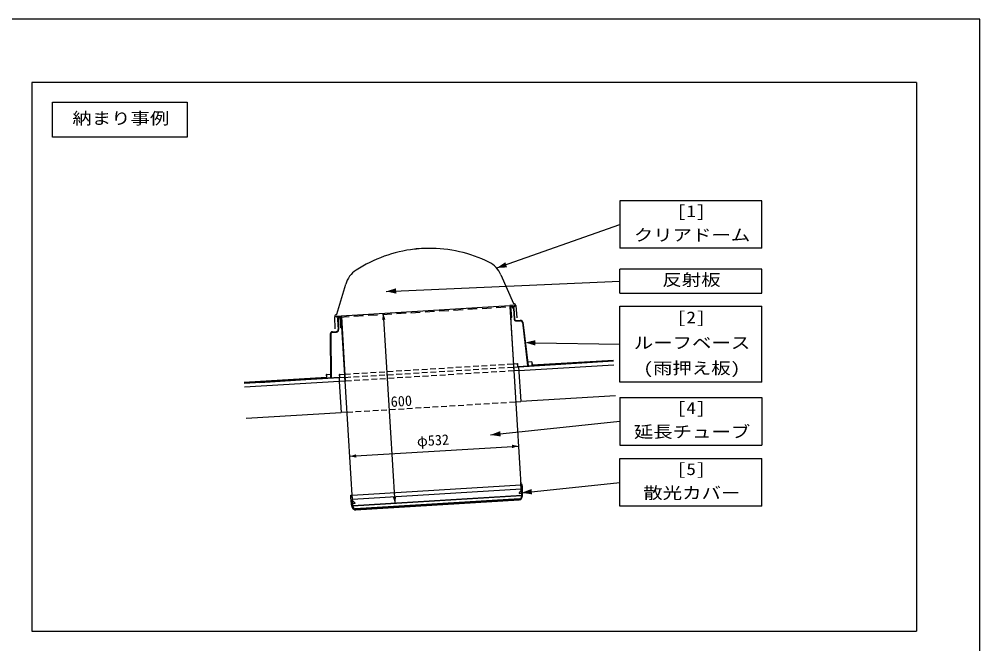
# Model space of a CAD drawing. Units: millimetres, scale not verified. Extents: x -3056 to 2944, y -2123 to 2078.
# Drawn here: x -86 to 2944, y 108 to 2078 of the extents above; entities that cross this region are included whole.
import ezdxf
from ezdxf.enums import TextEntityAlignment as Align

# ---------------------------------------------------------------- set-up
doc = ezdxf.new("R2010")
doc.units = ezdxf.units.MM
doc.header["$LTSCALE"] = 15
doc.linetypes.add('DASHED1', pattern=[1.8, 1.2, -0.6])
doc.linetypes.add('DASHED2', pattern=[3, 2, -1])
for name, color, linetype in [('8-0', 7, 'Continuous'), ('F-6', 7, 'Continuous'), ('F-7', 7, 'Continuous'), ('F-8', 7, 'Continuous'), ('F-C', 7, 'Continuous'), ('F-D', 7, 'Continuous'), ('F-E', 7, 'Continuous'), ('F-F', 7, 'Continuous')]:
    doc.layers.add(name, color=color, linetype=linetype)
doc.styles.add('ＭＳ ゴシック', font='')
doc.styles.get('ＭＳ ゴシック').set_extended_font_data('MS Gothic')

msp = doc.modelspace()

# ---------------------------------------------------------------- linework, layer by layer
at = {"layer": '8-0'}
msp.add_lwpolyline([(-3056.25, -2122.5), (2943.75, -2122.5), (2943.75, 2077.5), (-3056.25, 2077.5)], close=True, dxfattribs=at)
at = {"layer": 'F-6'}
for p, q in [((1485.72, 981.84), (1788.43, 1000.36)), ((1531.04, 986.24), (1788.33, 1001.98)), ((1531.6, 986.87), (1788.29, 1002.57)), ((1472.46, 990.59), (1484.54, 991.33)), ((1472.85, 980.39), (1473.58, 968.41)), ((1473.08, 980.4), (1489.03, 981.38)), ((1484.54, 991.33), (1485.14, 991.37)), ((1484.54, 991.33), (1485.16, 981.21)), ((1485.14, 991.37), (1485.72, 981.84)), ((1485.16, 981.21), (1788.46, 999.76)), ((1489.03, 981.38), (1788.47, 999.69)), ((1489.03, 981.38), (1495.74, 871.58)), ((1489.76, 969.4), (1789.2, 987.72)), ((1530.42, 996.37), (1531.04, 986.24)), ((1531.02, 996.4), (1531.6, 986.87)), ((882.67, 947.16), (622.96, 931.28)), ((883.3, 946.6), (623, 930.68)), ((923.63, 947.46), (623.1, 929.08)), ((924.26, 946.9), (623.13, 928.48)), ((922.58, 946.73), (623.14, 928.42)), ((882.09, 956.68), (895.69, 957.54)), ((882.68, 956.73), (882.09, 956.69)), ((882.09, 956.69), (882.67, 947.16)), ((882.68, 956.73), (883.3, 946.6)), ((914.6, 946.25), (892.64, 944.9)), ((941.58, 947.9), (922.58, 946.73)), ((923.65, 957.03), (923.05, 956.99)), ((923.05, 956.99), (923.63, 947.46)), ((923.65, 957.03), (940.95, 958.09)), ((923.65, 957.03), (924.26, 946.9)), ((941.99, 935.9), (941.26, 947.88)), ((1489.76, 969.4), (1473.81, 968.43)), ((923.31, 934.76), (623.87, 916.44)), ((942.31, 935.92), (923.31, 934.76)), ((1795.18, 889.9), (1495.74, 871.58)), ((1479.57, 870.59), (1495.74, 871.58)), ((629.85, 818.62), (929.29, 836.94)), ((947.97, 838.08), (929.29, 836.94))]:
    msp.add_line(p, q, dxfattribs=at)
at = {"layer": 'F-6', "linetype": 'DASHED1'}
for p, q in [((940.95, 958.09), (1472.46, 990.59)), ((941.58, 947.9), (1473.08, 980.4)), ((1473.81, 968.43), (942.31, 935.92)), ((947.97, 838.08), (1479.57, 870.59))]:
    msp.add_line(p, q, dxfattribs=at)
at = {"layer": 'F-6'}
for points in [[(1530.42, 996.37), (1531.02, 996.4), (1517.42, 995.57)], [(922.58, 946.73), (923.31, 934.76), (929.29, 836.94)]]:
    msp.add_lwpolyline(points, dxfattribs=at)
at = {"layer": 'F-7'}
for p, q in [((1461.42, 1170.91), (1477.9, 901.41)), ((966.34, 542.94), (929.71, 1141.82)), ((929.91, 1138.41), (942.26, 936.34)), ((966.34, 542.94), (1497.85, 575.45))]:
    msp.add_line(p, q, dxfattribs=at)
msp.add_lwpolyline([(929.71, 1141.83), (1461.22, 1174.33), (1497.85, 575.45)], dxfattribs=at)
at = {"layer": 'F-8'}
for p, q in [((2743.75, 1877.5), (-46.25, 1877.5)), ((-46.25, 1877.5), (-46.25, 147.5)), ((2743.75, 1877.5), (2743.75, 147.5)), ((19, 1705), (19, 1816)), ((19, 1816), (443.5, 1816)), ((443.5, 1816), (443.5, 1705)), ((443.5, 1705), (19, 1705)), ((1808.57, 1504.92), (1808.57, 1354.92)), ((2256.41, 1504.92), (1808.57, 1504.92)), ((2256.41, 1354.92), (2256.41, 1504.92)), ((1419.84, 1292.79), (1808.57, 1429.92)), ((2256.41, 1354.92), (1808.57, 1354.92)), ((1808.57, 1213.66), (1808.57, 1288.66)), ((2256.41, 1288.66), (1808.57, 1288.66)), ((2256.41, 1213.66), (2256.41, 1288.66)), ((1071.1, 1218.94), (1808.57, 1251.16)), ((1808.57, 1213.66), (2256.41, 1213.66)), ((1808.57, 1172.51), (2256.41, 1172.51)), ((2256.41, 932.51), (2256.41, 1172.51)), ((1062.21, 1149.93), (1098.84, 551.05)), ((1541.89, 1057.06), (1808.57, 1052.51)), ((1808.8, 884.36), (1808.8, 734.36)), ((1808.8, 884.36), (2256.29, 884.36)), ((2256.29, 884.36), (2256.29, 734.36)), ((1400.43, 766.44), (1808.8, 809.36)), ((956.8, 698.76), (1488.31, 731.27)), ((1808.8, 734.36), (2256.29, 734.36)), ((1808.57, 541.46), (1808.57, 691.46)), ((1808.57, 691.46), (2256.41, 691.46)), ((2256.41, 541.46), (2256.41, 691.46)), ((1498.89, 583.91), (1808.57, 616.46)), ((2256.41, 541.46), (1808.57, 541.46)), ((-46.25, 147.5), (2743.75, 147.5))]:
    msp.add_line(p, q, dxfattribs=at)
msp.add_lwpolyline([(2256.41, 932.51), (1808.57, 932.51), (1808.57, 1172.51)], dxfattribs=at)
for points in [[(1419.84, 1292.79), (1447.25, 1310.93), (1452.65, 1294.8)], [(1071.1, 1218.94), (1102.45, 1228.83), (1103.19, 1211.83)], [(1062.21, 1149.93), (1068.78, 1130.3), (1058.08, 1129.64)], [(1510.14, 1057.6), (1542.1, 1065.27), (1541.66, 1048.26)], [(1400.43, 766.44), (1431.13, 778.19), (1432.89, 761.26)], [(1488.31, 731.27), (1468.67, 724.7), (1468.02, 735.39)], [(956.8, 698.76), (976.43, 705.33), (977.09, 694.63)], [(1498.89, 583.91), (1529.58, 595.65), (1531.35, 578.73)], [(1098.84, 551.05), (1102.96, 571.33), (1092.27, 570.68)]]:
    msp.add_solid(points, dxfattribs=at)
at = {"layer": 'F-C'}
for p, q in [((964.33, 575.9), (1496.07, 608.42)), ((1497.06, 592.22), (1495.59, 616.22)), ((1498.99, 609.5), (1496.04, 609.32)), ((1500.15, 609.57), (1498.99, 609.5)), ((960.14, 576.54), (961.3, 576.61)), ((961.3, 576.61), (964.25, 576.79)), ((965.32, 559.69), (963.85, 583.69)), ((965.1, 563.22), (1496.85, 595.75)), ((1497.06, 592.22), (1490.71, 583.63)), ((1490.71, 583.63), (1490.82, 581.83)), ((1490.82, 581.83), (1499.22, 582.35)), ((1501.41, 593.62), (1501.25, 599.62)), ((960.84, 560.55), (960.26, 566.53)), ((972.78, 550.14), (964.38, 549.63)), ((965.32, 559.69), (972.67, 551.94)), ((1498.79, 575.51), (965.64, 542.9)), ((972.67, 551.94), (972.78, 550.14)), ((974.81, 529.61), (1491.31, 561.2)), ((1486.52, 562.01), (979.47, 530.99)), ((1491.92, 563.84), (1486.43, 563.5)), ((1486.43, 563.5), (1486.52, 562.01)), ((1491.88, 563.84), (1491.83, 564.6)), ((1491.86, 564.84), (1494.82, 565.02)), ((970.86, 532.97), (973.82, 533.15)), ((973.82, 533.15), (973.88, 532.15)), ((979.37, 532.49), (973.88, 532.15)), ((979.47, 530.99), (979.37, 532.49))]:
    msp.add_line(p, q, dxfattribs=at)
for points in [[(1500.54, 607.59), (1500.53, 607.69), (1500.52, 607.79), (1500.5, 607.9), (1500.49, 608), (1500.48, 608.09), (1500.46, 608.19), (1500.45, 608.28), (1500.43, 608.37), (1500.42, 608.46), (1500.41, 608.55), (1500.39, 608.63), (1500.38, 608.71), (1500.37, 608.78), (1500.36, 608.85), (1500.34, 608.91), (1500.33, 608.96), (1500.32, 609.01), (1500.32, 609.06), (1500.31, 609.1), (1500.3, 609.14), (1500.29, 609.18), (1500.28, 609.21), (1500.27, 609.25), (1500.26, 609.29), (1500.24, 609.32), (1500.23, 609.36), (1500.22, 609.39), (1500.21, 609.42), (1500.2, 609.45), (1500.19, 609.48), (1500.18, 609.5), (1500.17, 609.53), (1500.16, 609.55), (1500.15, 609.57), (1500.15, 609.57)], [(1501.25, 599.62), (1501.25, 599.64), (1501.23, 599.89), (1501.21, 600.14), (1501.19, 600.4), (1501.17, 600.67), (1501.15, 600.95), (1501.13, 601.23), (1501.1, 601.51), (1501.08, 601.81), (1501.06, 602.1), (1501.03, 602.39), (1501.01, 602.69), (1500.99, 602.98), (1500.96, 603.27), (1500.94, 603.56), (1500.91, 603.85), (1500.89, 604.14), (1500.87, 604.42), (1500.84, 604.68), (1500.82, 604.93), (1500.8, 605.17), (1500.78, 605.39), (1500.76, 605.59), (1500.74, 605.78), (1500.72, 605.96), (1500.71, 606.12), (1500.69, 606.28), (1500.68, 606.42), (1500.66, 606.56), (1500.65, 606.69), (1500.64, 606.8), (1500.62, 606.91), (1500.61, 607.01), (1500.6, 607.1), (1500.59, 607.2), (1500.58, 607.29), (1500.57, 607.39), (1500.55, 607.49), (1500.54, 607.59)], [(959.99, 574.52), (959.99, 574.62), (959.99, 574.72), (959.99, 574.83), (959.99, 574.93), (960, 575.03), (960, 575.12), (960, 575.22), (960, 575.31), (960.01, 575.4), (960.01, 575.49), (960.01, 575.57), (960.02, 575.65), (960.02, 575.72), (960.02, 575.79), (960.03, 575.85), (960.03, 575.91), (960.03, 575.96), (960.04, 576), (960.04, 576.05), (960.04, 576.09), (960.05, 576.13), (960.06, 576.16), (960.06, 576.2), (960.07, 576.24), (960.08, 576.28), (960.08, 576.31), (960.09, 576.34), (960.1, 576.38), (960.11, 576.41), (960.11, 576.44), (960.12, 576.46), (960.13, 576.49), (960.13, 576.51), (960.14, 576.54), (960.14, 576.54)], [(1499.22, 582.35), (1499.22, 582.32), (1499.21, 582.12), (1499.21, 581.91), (1499.2, 581.71), (1499.2, 581.51), (1499.19, 581.31), (1499.19, 581.1), (1499.18, 580.9), (1499.18, 580.7), (1499.17, 580.5), (1499.17, 580.29), (1499.16, 580.09), (1499.15, 579.88), (1499.14, 579.68), (1499.14, 579.47), (1499.13, 579.26), (1499.12, 579.05), (1499.1, 578.84), (1499.09, 578.61), (1499.07, 578.37), (1499.06, 578.12), (1499.04, 577.85), (1499.01, 577.57), (1498.99, 577.28), (1498.96, 576.98), (1498.93, 576.66), (1498.89, 576.34), (1498.85, 576.01), (1498.8, 575.66), (1498.75, 575.31), (1498.68, 574.95), (1498.62, 574.58), (1498.55, 574.2), (1498.47, 573.83), (1498.39, 573.46), (1498.31, 573.11), (1498.23, 572.76), (1498.15, 572.43), (1498.07, 572.11)], [(1498.26, 565.63), (1498.36, 565.81), (1498.45, 566.01), (1498.55, 566.2), (1498.64, 566.39), (1498.73, 566.57), (1498.81, 566.75), (1498.89, 566.92), (1498.97, 567.08), (1499.03, 567.24), (1499.1, 567.39), (1499.17, 567.56), (1499.25, 567.76), (1499.34, 567.99), (1499.44, 568.26), (1499.56, 568.57), (1499.69, 568.91), (1499.83, 569.28), (1499.98, 569.69), (1500.13, 570.12), (1500.27, 570.57), (1500.41, 571.04), (1500.54, 571.52), (1500.66, 572.03), (1500.78, 572.55), (1500.89, 573.09), (1500.99, 573.64), (1501.08, 574.19), (1501.17, 574.71), (1501.24, 575.19), (1501.31, 575.65), (1501.37, 576.07), (1501.42, 576.45), (1501.46, 576.81), (1501.49, 577.13), (1501.51, 577.43), (1501.54, 577.72), (1501.56, 578), (1501.58, 578.27), (1501.59, 578.53)], [(1501.59, 578.53), (1501.61, 578.78), (1501.62, 579.01), (1501.64, 579.24), (1501.65, 579.46), (1501.66, 579.71), (1501.67, 579.97), (1501.67, 580.26), (1501.68, 580.56), (1501.69, 580.88), (1501.7, 581.21), (1501.71, 581.57), (1501.71, 581.94), (1501.72, 582.33), (1501.72, 582.73), (1501.72, 583.15), (1501.72, 583.58), (1501.71, 584.03), (1501.71, 584.5), (1501.7, 584.98), (1501.69, 585.47), (1501.68, 585.97), (1501.66, 586.47), (1501.65, 586.98), (1501.63, 587.5), (1501.61, 588.02), (1501.6, 588.54), (1501.58, 589.07), (1501.56, 589.61), (1501.53, 590.15), (1501.51, 590.71), (1501.49, 591.27), (1501.47, 591.84), (1501.45, 592.42), (1501.43, 593), (1501.41, 593.6), (1501.41, 593.62)], [(960.26, 566.53), (960.26, 566.54), (960.25, 566.79), (960.24, 567.05), (960.23, 567.31), (960.21, 567.58), (960.2, 567.85), (960.19, 568.13), (960.18, 568.42), (960.16, 568.71), (960.15, 569.01), (960.14, 569.3), (960.12, 569.6), (960.11, 569.89), (960.1, 570.18), (960.09, 570.47), (960.08, 570.76), (960.07, 571.05), (960.06, 571.33), (960.05, 571.6), (960.04, 571.85), (960.03, 572.08), (960.02, 572.3), (960.02, 572.51), (960.01, 572.7), (960.01, 572.88), (960.01, 573.05), (960, 573.2), (960, 573.35), (960, 573.48), (960, 573.61), (959.99, 573.73), (959.99, 573.84), (959.99, 573.93), (959.99, 574.03), (959.99, 574.12), (959.99, 574.22), (959.99, 574.32), (959.99, 574.42), (959.99, 574.52)], [(962.49, 545.55), (962.44, 545.79), (962.4, 546.02), (962.36, 546.24), (962.32, 546.47), (962.28, 546.71), (962.24, 546.97), (962.2, 547.25), (962.15, 547.55), (962.11, 547.86), (962.06, 548.2), (962.01, 548.55), (961.95, 548.92), (961.9, 549.3), (961.85, 549.7), (961.8, 550.12), (961.75, 550.55), (961.7, 551), (961.65, 551.46), (961.6, 551.94), (961.55, 552.43), (961.5, 552.92), (961.45, 553.42), (961.41, 553.93), (961.36, 554.44), (961.31, 554.96), (961.27, 555.48), (961.22, 556.01), (961.18, 556.55), (961.13, 557.09), (961.09, 557.64), (961.04, 558.2), (960.99, 558.77), (960.94, 559.35), (960.89, 559.93), (960.84, 560.53), (960.84, 560.55)], [(967.37, 533.15), (967.25, 533.32), (967.13, 533.5), (967.01, 533.68), (966.9, 533.86), (966.79, 534.03), (966.69, 534.19), (966.59, 534.35), (966.49, 534.5), (966.41, 534.65), (966.32, 534.8), (966.23, 534.95), (966.13, 535.14), (966.01, 535.37), (965.87, 535.62), (965.72, 535.91), (965.56, 536.23), (965.37, 536.58), (965.17, 536.97), (964.97, 537.38), (964.77, 537.81), (964.58, 538.26), (964.39, 538.72), (964.2, 539.21), (964.03, 539.71), (963.85, 540.23), (963.68, 540.77), (963.52, 541.31), (963.38, 541.81), (963.24, 542.28), (963.12, 542.72), (963.01, 543.13), (962.92, 543.51), (962.84, 543.86), (962.77, 544.17), (962.7, 544.47), (962.65, 544.76), (962.59, 545.03), (962.54, 545.29), (962.49, 545.55)], [(964.38, 549.63), (964.39, 549.6), (964.42, 549.4), (964.45, 549.2), (964.47, 549), (964.5, 548.8), (964.53, 548.6), (964.56, 548.4), (964.59, 548.2), (964.62, 547.99), (964.65, 547.79), (964.68, 547.59), (964.71, 547.39), (964.75, 547.19), (964.78, 546.98), (964.81, 546.78), (964.85, 546.57), (964.89, 546.37), (964.92, 546.16), (964.96, 545.93), (965.01, 545.7), (965.06, 545.45), (965.11, 545.19), (965.17, 544.91), (965.23, 544.63), (965.29, 544.33), (965.36, 544.02), (965.44, 543.7), (965.52, 543.38), (965.61, 543.04), (965.71, 542.7), (965.81, 542.35), (965.92, 541.99), (966.04, 541.63), (966.16, 541.26), (966.29, 540.91), (966.41, 540.57), (966.53, 540.24), (966.65, 539.92), (966.77, 539.61)], [(1491.92, 563.84), (1491.86, 564.84), (973.82, 533.15)], [(973.88, 532.92), (973.92, 532.16), (1491.88, 563.84)], [(1495.45, 565.9), (1495.38, 565.8), (1495.32, 565.72), (1495.27, 565.64), (1495.21, 565.56), (1495.16, 565.49), (1495.1, 565.41), (1495.05, 565.34), (1494.99, 565.26), (1494.94, 565.19), (1494.88, 565.11), (1494.83, 565.04), (1494.82, 565.03)], [(1495.17, 562.18), (1495.17, 562.19), (1495.28, 562.25), (1495.39, 562.32), (1495.49, 562.39), (1495.59, 562.46), (1495.7, 562.53), (1495.8, 562.6), (1495.9, 562.68), (1496, 562.75), (1496.1, 562.82), (1496.19, 562.89), (1496.28, 562.97), (1496.37, 563.04), (1496.45, 563.11), (1496.53, 563.19), (1496.6, 563.26), (1496.67, 563.34), (1496.74, 563.41), (1496.8, 563.48), (1496.86, 563.55), (1496.92, 563.62), (1496.98, 563.69), (1497.03, 563.75), (1497.08, 563.81), (1497.12, 563.87), (1497.17, 563.93), (1497.22, 564.01), (1497.28, 564.09), (1497.35, 564.18), (1497.42, 564.29), (1497.5, 564.4), (1497.59, 564.53), (1497.68, 564.66), (1497.77, 564.8), (1497.87, 564.95), (1497.97, 565.11), (1498.06, 565.28), (1498.16, 565.45), (1498.26, 565.63)], [(1498.07, 572.11), (1497.98, 571.8), (1497.9, 571.51), (1497.81, 571.22), (1497.73, 570.96), (1497.65, 570.7), (1497.57, 570.47), (1497.5, 570.24), (1497.43, 570.04), (1497.37, 569.85), (1497.31, 569.67), (1497.25, 569.51), (1497.19, 569.35), (1497.13, 569.2), (1497.08, 569.06), (1497.03, 568.93), (1496.98, 568.8), (1496.94, 568.68), (1496.89, 568.57), (1496.85, 568.46), (1496.8, 568.35), (1496.75, 568.23), (1496.69, 568.1), (1496.64, 567.97), (1496.58, 567.84), (1496.51, 567.7), (1496.44, 567.55), (1496.37, 567.41), (1496.3, 567.26), (1496.23, 567.12), (1496.15, 566.98), (1496.07, 566.85), (1495.99, 566.71), (1495.91, 566.58), (1495.82, 566.45), (1495.74, 566.33), (1495.66, 566.21), (1495.59, 566.1), (1495.51, 565.99), (1495.45, 565.9)], [(966.77, 539.61), (966.89, 539.31), (967.02, 539.03), (967.14, 538.76), (967.25, 538.5), (967.36, 538.26), (967.46, 538.03), (967.56, 537.82), (967.65, 537.63), (967.74, 537.45), (967.83, 537.28), (967.9, 537.12), (967.98, 536.98), (968.05, 536.83), (968.12, 536.7), (968.19, 536.57), (968.25, 536.45), (968.31, 536.34), (968.37, 536.24), (968.43, 536.13), (968.49, 536.03), (968.55, 535.91), (968.62, 535.8), (968.7, 535.67), (968.77, 535.55), (968.85, 535.42), (968.94, 535.28), (969.03, 535.14), (969.12, 535.01), (969.21, 534.88), (969.3, 534.75), (969.4, 534.63), (969.49, 534.5), (969.59, 534.38), (969.69, 534.26), (969.79, 534.15), (969.88, 534.04), (969.97, 533.94), (970.05, 533.85), (970.13, 533.76)], [(970.86, 530.11), (970.85, 530.11), (970.74, 530.16), (970.63, 530.22), (970.52, 530.28), (970.4, 530.33), (970.29, 530.39), (970.18, 530.45), (970.08, 530.51), (969.97, 530.57), (969.86, 530.63), (969.76, 530.69), (969.66, 530.75), (969.57, 530.81), (969.48, 530.88), (969.39, 530.94), (969.31, 531), (969.23, 531.07), (969.15, 531.13), (969.08, 531.2), (969.01, 531.26), (968.95, 531.32), (968.88, 531.38), (968.82, 531.43), (968.77, 531.49), (968.72, 531.54), (968.66, 531.6), (968.6, 531.67), (968.53, 531.74), (968.45, 531.83), (968.37, 531.92), (968.27, 532.03), (968.17, 532.14), (968.07, 532.26), (967.95, 532.39), (967.84, 532.53), (967.73, 532.67), (967.61, 532.82), (967.49, 532.98), (967.37, 533.15)], [(970.13, 533.76), (970.21, 533.67), (970.28, 533.6), (970.34, 533.53), (970.41, 533.46), (970.47, 533.39), (970.53, 533.32), (970.6, 533.25), (970.66, 533.18), (970.72, 533.12), (970.79, 533.05), (970.85, 532.98), (970.86, 532.97)]]:
    msp.add_lwpolyline(points, dxfattribs=at)
for centre, start, end in [((1490.65, 571.91), 247.34739, 294.88163), ((974.16, 540.32), 252.11837, 299.65261)]:
    msp.add_arc(centre, 10.73, start, end, dxfattribs=at)
at = {"layer": 'F-D'}
for points in [[(1463.55, 1136.3), (1467.13, 1136.52), (1465.01, 1171.13), (1476.83, 1171.85), (1476.62, 1175.27), (1461.22, 1174.33)], [(932.04, 1103.8), (928.46, 1103.58), (926.34, 1138.19), (914.52, 1137.46), (914.31, 1140.89), (929.71, 1141.83)]]:
    msp.add_lwpolyline(points, close=True, dxfattribs=at)
at = {"layer": 'F-E'}
for p, q in [((1160.78, 1352.08), (1160.77, 1352.33)), ((1160.96, 1352.35), (1160.98, 1352.1)), ((1162.16, 1352.23), (1162.15, 1352.49)), ((1162.31, 1352.5), (1162.33, 1352.25)), ((1162.77, 1352.3), (1162.75, 1352.55)), ((1162.92, 1352.57), (1162.93, 1352.32)), ((1163.97, 1352.43), (1163.95, 1352.68)), ((1164.11, 1352.7), (1164.13, 1352.44)), ((1164.51, 1352.48), (1164.49, 1352.74)), ((1164.67, 1352.75), (1164.68, 1352.5)), ((1165.88, 1352.62), (1165.87, 1352.88)), ((1165.87, 1352.88), (1165.88, 1352.62)), ((1166.26, 1352.66), (1166.25, 1352.92)), ((1166.47, 1352.94), (1166.48, 1352.68)), ((1168.61, 1352.89), (1168.59, 1353.14)), ((1168.79, 1353.16), (1168.8, 1352.91)), ((1196.45, 1354.59), (1196.44, 1354.85)), ((1196.64, 1354.85), (1196.65, 1354.6)), ((1203.92, 1354.74), (1203.91, 1354.99)), ((1204.11, 1354.99), (1204.12, 1354.74)), ((1433.41, 1271.55), (1472.76, 1181.05)), ((1433.41, 1271.55), (1472.76, 1181.05)), ((915.5, 1146.97), (943.53, 1241.6)), ((915.5, 1146.97), (943.53, 1241.6)), ((1480.15, 1173.99), (1483.58, 1135.9)), ((910.27, 1100.84), (909.03, 1139.06))]:
    msp.add_line(p, q, dxfattribs=at)
for centre, radius, start, end in [((1208.43, 930.21), 424.56, 96.44374, 123.11985), ((1208.43, 930.21), 424.81, 96.41554, 96.44198), ((1208.43, 930.21), 424.56, 96.25673, 96.41729), ((1208.43, 930.21), 424.81, 96.23283, 96.25508), ((1208.43, 930.21), 424.56, 96.17475, 96.23447), ((1208.43, 930.21), 424.81, 96.15019, 96.17315), ((1208.43, 930.21), 424.56, 96.01117, 96.15178), ((1208.43, 930.21), 424.81, 95.98845, 96.00967), ((1208.43, 930.21), 424.56, 95.93837, 95.98994), ((1208.43, 930.21), 424.81, 95.91307, 95.93691), ((1208.43, 930.21), 424.56, 95.752, 95.91452), ((1208.42, 930.28), 424.73, 95.75046, 95.75065), ((1208.43, 930.21), 424.56, 95.69995, 95.75181), ((1208.43, 930.21), 424.81, 95.66931, 95.69864), ((1208.43, 930.21), 424.56, 95.38196, 95.67061), ((1208.43, 930.21), 424.81, 95.35442, 95.38084), ((1208.43, 930.21), 424.56, 91.6167, 95.35553), ((1208.43, 930.21), 424.81, 91.59058, 91.61782), ((1208.43, 930.21), 424.56, 90.60865, 91.58944), ((1208.43, 930.21), 424.81, 90.58312, 90.61038), ((1208.43, 930.21), 424.56, 63.87881, 90.58137), ((1360.2, 1239.72), 79.83, 23.49933, 63.87881), ((1020.08, 1218.92), 79.83, 123.11985, 163.49933), ((1473.58, 1181.4), 0.889, 203.49933, 265.77685), ((1473.58, 1181.4), 0.889, 203.49933, 265.77685), ((1472.98, 1173.34), 7.19, 5.14822, 85.77685), ((916.22, 1139.3), 7.19, 101.22181, 181.85044), ((914.65, 1147.22), 0.889, 281.22181, 343.49933), ((914.65, 1147.22), 0.889, 281.22181, 343.49933)]:
    msp.add_arc(centre, radius, start, end, dxfattribs=at)
at = {"layer": 'F-F', "linetype": 'DASHED2'}
msp.add_line((924.42, 1138.07), (1466.9, 1171.25), dxfattribs=at)
at = {"layer": 'F-F'}
for p, q in [((1466.9, 1171.25), (1467, 1169.65)), ((1472.72, 1164.59), (1474.67, 1132.75)), ((1474.32, 1164.69), (1476.27, 1132.85)), ((917.86, 1130.65), (919.81, 1098.81)), ((919.46, 1130.75), (921.4, 1098.91)), ((924.42, 1138.07), (924.52, 1136.47)), ((1482.62, 1127.22), (1495.23, 1128)), ((1482.72, 1125.63), (1495.33, 1126.4)), ((1501.02, 1121.64), (1517.19, 983.77)), ((1502.61, 1121.82), (1518.72, 984.46)), ((901.58, 1091.69), (914.18, 1092.46)), ((901.68, 1090.09), (914.28, 1090.86)), ((895.01, 1084.66), (895.75, 946.36)), ((896.61, 1084.67), (897.35, 945.86)), ((1517.19, 983.77), (1701.35, 995.03)), ((673.27, 932.15), (897.35, 945.86)), ((673.83, 932.79), (895.75, 946.36)), ((673.17, 933.75), (698.13, 935.27)), ((673.27, 932.15), (673.17, 933.75)), ((673.81, 933.19), (698.16, 934.68)), ((673.83, 932.79), (673.81, 933.19)), ((698.13, 935.27), (698.16, 934.68))]:
    msp.add_line(p, q, dxfattribs=at)
msp.add_lwpolyline([(1518.72, 984.46), (1701.31, 995.63), (1701.35, 995.03)], dxfattribs=at)
for centre, radius, start, end in [((1467.33, 1164.26), 7, 3.5, 93.5), ((1467.33, 1164.26), 5.4, 3.5, 93.5), ((924.85, 1131.08), 7, 93.5, 183.5), ((924.85, 1131.08), 5.4, 93.5, 183.5), ((1482.26, 1133.21), 7.6, 183.5, 273.5), ((1482.26, 1133.21), 6, 183.5, 273.5), ((1495.65, 1121.01), 7, 6.69076, 93.5), ((1495.65, 1121.01), 5.4, 6.69076, 93.5), ((902.01, 1084.7), 7, 93.5, 180.30924), ((913.82, 1098.45), 6, 273.5, 3.5), ((913.82, 1098.45), 7.6, 273.5, 3.5), ((902.01, 1084.7), 5.4, 93.5, 180.30924)]:
    msp.add_arc(centre, radius, start, end, dxfattribs=at)

# ---------------------------------------------------------------- texts
at = {"layer": 'F-8', "style": 'ＭＳ ゴシック', "width": 1.2}
for s, height, p in [('納まり事例', 37.34, (81.45, 1735.03)), ('[1]', 37.39, (1987.49, 1441.92)), ('クリアドーム', 37.39, (1852.49, 1366.92)), ('反射板', 37.39, (1942.49, 1225.66)), ('[2]', 37.39, (1987.49, 1107.01)), ('ルーフベース', 37.39, (1852.49, 1027.01)), ('(雨押え板)', 37.39, (1882.49, 947.01)), ('[4]', 37.39, (1987.55, 821.36)), ('延長チューブ', 37.39, (1852.55, 746.36)), ('[5]', 37.39, (1987.49, 628.46)), ('散光カバー', 37.39, (1882.49, 553.46))]:
    msp.add_text(s, height=height, dxfattribs=at).set_placement(p, align=Align.BOTTOM_LEFT)
at = {"layer": 'F-8', "style": 'ＭＳ ゴシック'}
for s, p in [('600', (1087.05, 844.6)), ('φ532', (1169.89, 719.89))]:
    msp.add_text(s, height=32.99, rotation=3.5, dxfattribs=at).set_placement(p, align=Align.BOTTOM_LEFT)

doc.saveas('drawing.dxf')
